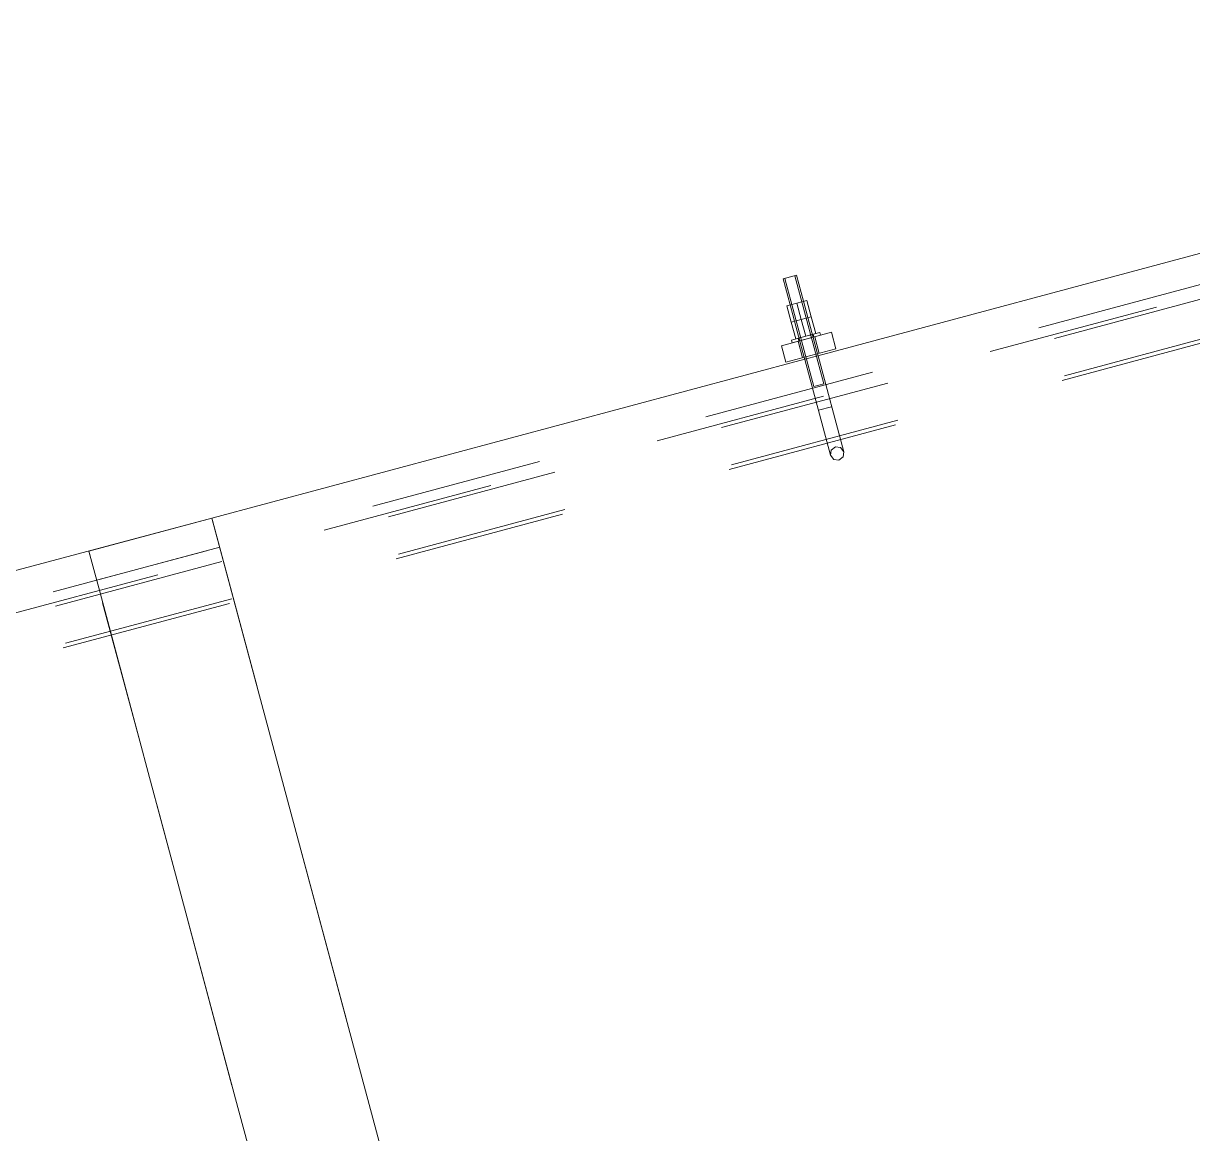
# Model space of a CAD drawing. Header units: millimetres. Extents: x -753 to 90, y 56274 to 56868.
# Drawn here: x -517.6 to -504.03, y 56725.14 to 56738.03 of the extents above; entities that cross this region are included whole.
import ezdxf

# ---------------------------------------------------------------- set-up
doc = ezdxf.new("R2010")
doc.units = ezdxf.units.MM
doc.linetypes.add('XKITLINE00', pattern=[0])
doc.linetypes.add('XKITLINE02', pattern=[4, 2, -2])
doc.layers.add('Peça', color=2, linetype='Continuous', lineweight=0)

# ---------------------------------------------------------------- blocks, each defined once
blk = doc.blocks.new('*A830')
at = {"layer": 'Peça', "color": 4, "linetype": 'XKITLINE00', "lineweight": 0}
for p, q in [((-515.412, 56732.288), (-518.657, 56731.419)), ((-515.412, 56732.288), (-515.411, 56732.288)), ((-515.412, 56732.288), (-512.326, 56720.773)), ((-518.81, 56731.378), (-528.935, 56728.666)), ((-529.087, 56728.625), (-536.005, 56726.771)), ((-536.005, 56726.771), (-536.005, 56726.771)), ((-536.005, 56726.771), (-535.982, 56726.686)), ((-535.982, 56726.685), (-535.844, 56726.171)), ((-535.844, 56726.171), (-535.791, 56725.972)), ((-535.791, 56725.972), (-535.213, 56723.813)), ((-535.213, 56723.813), (-535.102, 56723.4)), ((-535.102, 56723.4), (-534.731, 56722.013)), ((-534.731, 56722.013), (-534.594, 56721.503)), ((-534.594, 56721.503), (-532.871, 56715.07)), ((-532.92, 56715.256), (-512.326, 56720.773)), ((-512.326, 56720.773), (-512.277, 56720.587)), ((-532.871, 56715.07), (-512.277, 56720.587)), ((-512.275, 56720.581), (-526.758, 56716.701)), ((-512.275, 56720.581), (-512.277, 56720.587)), ((-527.578, 56716.481), (-532.869, 56715.064)), ((-532.869, 56715.064), (-532.871, 56715.07))]:
    blk.add_line(p, q, dxfattribs=at)
at = {"layer": 'Peça', "color": 7, "linetype": 'XKITLINE02', "lineweight": 0}
for p, q in [((-515.404, 56732.26), (-512.326, 56720.773)), ((-515.321, 56731.95), (-535.915, 56726.433)), ((-518.657, 56731.419), (-518.81, 56731.378)), ((-528.935, 56728.666), (-529.087, 56728.625)), ((-535.998, 56726.743), (-535.982, 56726.685)), ((-535.959, 56726.6), (-535.844, 56726.171)), ((-535.73, 56725.744), (-535.213, 56723.813)), ((-534.985, 56722.962), (-534.731, 56722.013)), ((-532.918, 56715.249), (-512.325, 56720.766)), ((-512.277, 56720.587), (-512.275, 56720.581)), ((-526.758, 56716.701), (-527.578, 56716.481)), ((-532.871, 56715.07), (-532.869, 56715.064))]:
    blk.add_line(p, q, dxfattribs=at)
blk = doc.blocks.new('*A1225')
at = {"layer": 'Peça', "color": 4, "linetype": 'XKITLINE00', "lineweight": 0}
for p, q in [((-508.741, 56734.752), (-508.509, 56734.814)), ((-508.689, 56734.559), (-508.741, 56734.752)), ((-508.625, 56734.783), (-508.573, 56734.59)), ((-508.509, 56734.814), (-508.458, 56734.621)), ((-508.458, 56734.621), (-508.689, 56734.559))]:
    blk.add_line(p, q, dxfattribs=at)
blk = doc.blocks.new('*A1226')
at = {"layer": 'Peça', "color": 4, "linetype": 'XKITLINE00', "lineweight": 0}
for p, q in [((-508.689, 56734.559), (-508.458, 56734.621)), ((-508.573, 56734.59), (-508.522, 56734.397)), ((-508.406, 56734.428), (-508.458, 56734.621)), ((-508.638, 56734.366), (-508.689, 56734.559))]:
    blk.add_line(p, q, dxfattribs=at)
at = {"layer": 'Peça', "color": 7, "linetype": 'XKITLINE02', "lineweight": 0}
blk.add_line((-508.638, 56734.366), (-508.406, 56734.428), dxfattribs=at)
blk = doc.blocks.new('*A1227')
at = {"layer": 'Peça', "color": 4, "linetype": 'XKITLINE00', "lineweight": 0}
for p, q in [((-508.357, 56734.441), (-508.522, 56734.397)), ((-508.349, 56734.41), (-508.357, 56734.441)), ((-508.522, 56734.397), (-508.686, 56734.353)), ((-508.678, 56734.322), (-508.686, 56734.353))]:
    blk.add_line(p, q, dxfattribs=at)
at = {"layer": 'Peça', "color": 7, "linetype": 'XKITLINE02', "lineweight": 0}
for p, q in [((-508.349, 56734.41), (-508.678, 56734.322)), ((-508.6, 56734.343), (-508.609, 56734.374)), ((-508.522, 56734.397), (-508.44, 56734.419)), ((-508.426, 56734.389), (-508.435, 56734.42))]:
    blk.add_line(p, q, dxfattribs=at)
blk = doc.blocks.new('*A1228')
at = {"layer": 'Peça', "color": 4, "linetype": 'XKITLINE00', "lineweight": 0}
for p, q in [((-508.803, 56734.288), (-508.224, 56734.444)), ((-508.172, 56734.25), (-508.224, 56734.444)), ((-508.751, 56734.095), (-508.803, 56734.288)), ((-508.172, 56734.25), (-508.751, 56734.095))]:
    blk.add_line(p, q, dxfattribs=at)
at = {"layer": 'Peça', "color": 7, "linetype": 'XKITLINE02', "lineweight": 0}
for p, q in [((-508.558, 56734.147), (-508.61, 56734.34)), ((-508.365, 56734.199), (-508.417, 56734.392))]:
    blk.add_line(p, q, dxfattribs=at)
blk = doc.blocks.new('*A1231')
at = {"layer": 'Peça', "color": 4, "linetype": 'XKITLINE00', "lineweight": 0}
for p, q in [((-508.629, 56735.105), (-508.782, 56735.064)), ((-508.782, 56735.064), (-508.702, 56734.763)), ((-508.629, 56735.105), (-508.549, 56734.804)), ((-508.385, 56734.193), (-508.379, 56734.169)), ((-508.538, 56734.152), (-508.531, 56734.128))]:
    blk.add_line(p, q, dxfattribs=at)
at = {"layer": 'Peça', "color": 7, "linetype": 'XKITLINE02', "lineweight": 0}
for p, q in [((-508.764, 56735.069), (-508.427, 56733.813)), ((-508.648, 56735.1), (-508.311, 56733.844)), ((-508.702, 56734.763), (-508.538, 56734.152)), ((-508.549, 56734.804), (-508.385, 56734.193)), ((-508.379, 56734.169), (-508.081, 56733.057)), ((-508.531, 56734.128), (-508.233, 56733.016)), ((-508.427, 56733.813), (-508.311, 56733.844)), ((-508.221, 56733.58), (-508.374, 56733.539)), ((-508.226, 56733.076), (-508.178, 56733.113)), ((-508.178, 56733.113), (-508.118, 56733.105)), ((-508.118, 56733.105), (-508.081, 56733.057)), ((-508.226, 56733.076), (-508.233, 56733.016)), ((-508.233, 56733.016), (-508.197, 56732.968)), ((-508.197, 56732.968), (-508.137, 56732.96)), ((-508.137, 56732.96), (-508.089, 56732.997)), ((-508.089, 56732.997), (-508.081, 56733.057))]:
    blk.add_line(p, q, dxfattribs=at)
blk = doc.blocks.new('*A1253')
at = {"layer": 'Peça', "color": 4, "linetype": 'XKITLINE00', "lineweight": 0}
for p, q in [((-496.247, 56737.422), (-498.102, 56736.926)), ((-496.247, 56737.422), (-496.247, 56737.422)), ((-496.247, 56737.422), (-493.162, 56725.907)), ((-498.255, 56736.885), (-508.38, 56734.172)), ((-508.532, 56734.131), (-516.841, 56731.905)), ((-516.841, 56731.905), (-516.841, 56731.905)), ((-516.841, 56731.905), (-516.818, 56731.82)), ((-516.818, 56731.819), (-516.726, 56731.476)), ((-516.726, 56731.476), (-516.25, 56729.697)), ((-516.25, 56729.697), (-516.153, 56729.335)), ((-516.153, 56729.335), (-515.821, 56728.096)), ((-515.821, 56728.096), (-515.138, 56725.549)), ((-513.756, 56720.39), (-493.162, 56725.907)), ((-493.162, 56725.907), (-493.113, 56725.721)), ((-513.706, 56720.204), (-493.113, 56725.721)), ((-513.705, 56720.198), (-493.111, 56725.715)), ((-493.111, 56725.715), (-493.113, 56725.721)), ((-515.138, 56725.549), (-514.658, 56723.758)), ((-514.658, 56723.758), (-514.312, 56722.464)), ((-514.312, 56722.464), (-513.706, 56720.204)), ((-513.705, 56720.198), (-513.706, 56720.204))]:
    blk.add_line(p, q, dxfattribs=at)
at = {"layer": 'Peça', "color": 7, "linetype": 'XKITLINE02', "lineweight": 0}
for p, q in [((-496.24, 56737.394), (-493.162, 56725.907)), ((-496.157, 56737.084), (-516.751, 56731.567)), ((-498.102, 56736.926), (-498.255, 56736.885)), ((-508.38, 56734.172), (-508.532, 56734.131)), ((-516.833, 56731.877), (-516.818, 56731.819)), ((-516.795, 56731.734), (-516.726, 56731.476)), ((-516.68, 56731.305), (-516.25, 56729.697)), ((-516.049, 56728.947), (-515.821, 56728.096)), ((-515.697, 56727.634), (-515.138, 56725.549)), ((-513.754, 56720.383), (-493.161, 56725.9)), ((-493.113, 56725.721), (-493.111, 56725.715)), ((-514.984, 56724.973), (-514.658, 56723.758)), ((-514.488, 56723.12), (-514.312, 56722.464)), ((-513.706, 56720.204), (-513.705, 56720.198))]:
    blk.add_line(p, q, dxfattribs=at)
blk = doc.blocks.new('*A1254')
at = {"layer": 'Peça', "color": 7, "linetype": 'XKITLINE02', "lineweight": 0}
for p, q in [((-492.113, 56737.995), (-529.591, 56727.954)), ((-529.564, 56728.007), (-492.164, 56738.028)), ((-491.997, 56737.563), (-529.475, 56727.521)), ((-492.024, 56737.509), (-529.425, 56727.488))]:
    blk.add_line(p, q, dxfattribs=at)

msp = doc.modelspace()

# ---------------------------------------------------------------- block references
at = {"lineweight": 0}
for name in ['*A1254', '*A1253', '*A1231', '*A1225', '*A1226', '*A1228', '*A1227', '*A830']:
    msp.add_blockref(name, (0, 0), dxfattribs=at)

doc.saveas('drawing.dxf')
